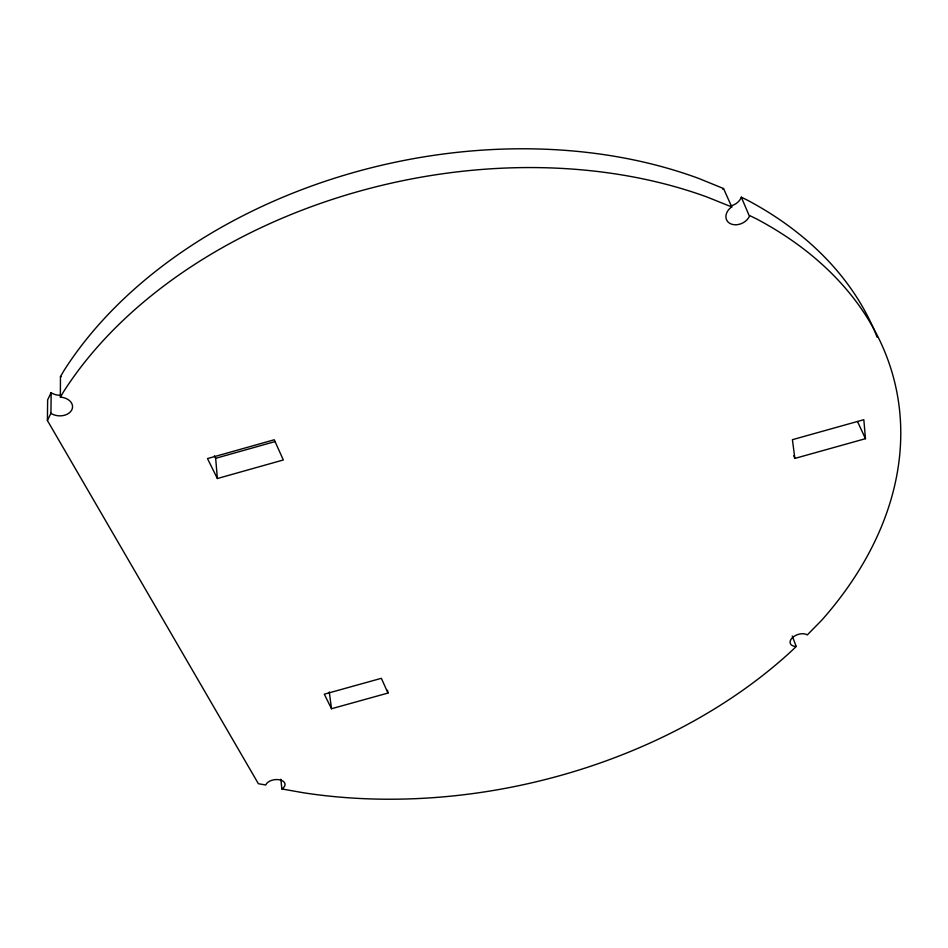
<?xml version="1.0" encoding="UTF-8"?>
<svg xmlns="http://www.w3.org/2000/svg" width="948" height="948" viewBox="0 0 948 948"><rect width="100%" height="100%" fill="white"/><g stroke="black" fill="none" stroke-linecap="round" stroke-linejoin="round"><path stroke-width="1.42" d="M61.407 395.209A12.834 9.373 2.5 0 1 51.95 393.207L51.145 392.614L50.943 413.245L51.761 413.838A12.988 9.385 2.1 0 0 71.598 410.247A12.988 9.385 2.1 0 0 61.265 397.212L60.364 397.188L60.459 376.617L63.966 370.597A441.59 308.171 -12.5 0 1 698.759 178.449L723.549 188.545L731.761 206.96L730.801 207.588A12.857 9.741 -26.6 0 0 730.576 223.775A12.857 9.741 -26.6 0 0 749.465 216.31L741.324 197.196L741.099 197.907A12.703 9.729 -27 0 1 731.418 205.763M280.845 779.22L281.852 788.961L282.504 788.582A9.8 5.712 -7.7 0 0 279.731 779.837A9.8 5.712 -7.7 0 0 265.76 785.003L258.377 783.712L47.4 420.497L47.649 399.843L51.145 392.614M47.4 420.497L50.943 413.245M60.364 397.188L63.931 391.157A446.52 307.922 -12.5 0 1 706.722 196.9L731.761 206.96M792.267 636.025L796.213 646.465L791.971 650.589A446.52 307.922 -12.5 0 1 303.431 792.765L281.852 788.961M722.613 189.162L723.549 188.545M217.376 478.527L207.494 458.583L274.245 439.777L283.322 459.97L217.376 478.527L215.658 458.311L275.169 441.543M794.851 458.417L865.465 438.687L863.829 419.703L792.41 439.682L794.851 458.417L793.749 455.763M387.969 693.059L381.357 678.318L324.287 694.185L331.504 708.737L387.969 693.059L387.519 690.274M796.213 646.465L795.597 646.477A9.812 5.83 -19.5 0 1 792.267 637.826A9.812 5.83 -19.5 0 1 807.281 634.935L821.786 620.17A446.52 307.922 -12.5 0 0 756.314 218.798L749.702 215.599M60.459 376.617L61.336 376.629M741.324 197.196L747.877 200.407A441.59 308.171 -12.5 0 1 877.149 337.275M214.438 455.81L215.658 458.311M857.549 421.611L865.465 438.687M329.288 691.957L331.504 708.737"/></g></svg>
